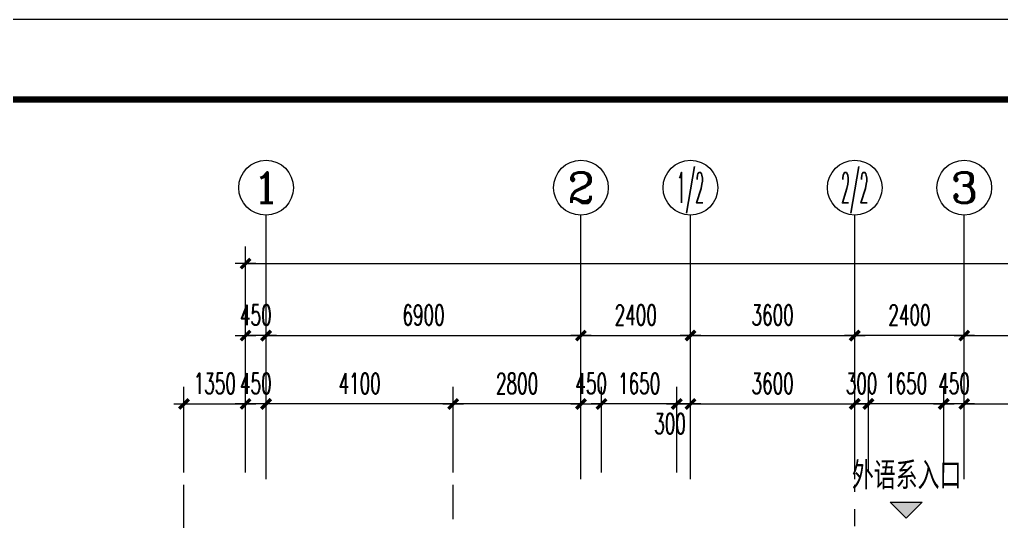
# Model space of a CAD drawing. Extents: x 1575758 to 1999219, y -897052 to -636879.
# Drawn here: x 1599107 to 1620621, y -650935 to -639933 of the extents above; entities that cross this region are included whole.
import ezdxf
from ezdxf.enums import TextEntityAlignment as Align

# ---------------------------------------------------------------- set-up
doc = ezdxf.new("R2010")
doc.units = 0
doc.header["$LTSCALE"] = 1500
doc.header["$MEASUREMENT"] = 0
doc.linetypes.add('CENTER', pattern=[2, 1.25, -0.25, 0.25, -0.25])
doc.layers.get('0').update_dxf_attribs({"linetype": 'CONTINUOUS', "lineweight": 5})
doc.layers.get('DEFPOINTS').update_dxf_attribs({"linetype": 'CONTINUOUS', "lineweight": 5})
for name, color, linetype, lineweight in [('AXIS', 7, 'CONTINUOUS', 5), ('AXIS_TEXT', 7, 'CONTINUOUS', 5), ('DOTE', 7, 'CENTER', 5), ('PUB_DIM', 7, 'CONTINUOUS', 5), ('PUB_TEXT', 7, 'CONTINUOUS', 5)]:
    doc.layers.add(name, color=color, linetype=linetype, lineweight=lineweight)
doc.styles.add('COMPLEX', font='COMPLEX')
doc.styles.add('DIM_FONT', font='romans.shx', dxfattribs={"width": 0.6})
doc.styles.add('H1', font='romans.shx', dxfattribs={"width": 1.2, "bigfont": 'hztxt.shx'})
doc.dimstyles.new('NORMAL', dxfattribs={"dimscale": 1.5, "dimtxt": 300, "dimasz": 1, "dimexe": 250, "dimexo": 300, "dimgap": 150, "dimtad": 1, "dimdec": 0, "dimdsep": 46, "dimtxsty": 'DIM_FONT', "dimblk1": '_DIMX', "dimblk2": '_DIMX', "dimsah": 1, "dimcen": 2.5, "dimdle": 0.3, "dimclrd": 256, "dimclre": 256, "dimclrt": 256, "dimadec": 0, "dimazin": 0, "dimtfac": 1, "dimtdec": 0, "dimtix": 1, "dimtmove": 2, "dimatfit": 3, "dimldrblk": '_DIMX', "dimfxl": 1, "dimtvp": 1, "dimtolj": 1, "dimtzin": 0, "dimlwd": -1, "dimlwe": -1, "dimarcsym": 0})

# ---------------------------------------------------------------- blocks, each defined once
blk = doc.blocks.new('_AXISO')
blk.add_circle((0, 0), 0.5)
at = {"layer": 'AXIS_TEXT', "style": 'COMPLEX', "width": 1.041667}
blk.add_attdef('A', text='', height=0.56, dxfattribs=at).set_placement((-0.25, -0.28), (0.25, -0.28), align=Align.FIT)
blk = doc.blocks.new('_DIMX')
blk.add_line((-150, 0), (150, 0))
at = {"const_width": 50}
blk.add_lwpolyline([(-70, -70), (70, 70)], dxfattribs=at)
blk = doc.blocks.new('*D386')
at = {"layer": 'DEFPOINTS', "color": 0, "lineweight": 5}
for p in [(1611408, -646860), (1604508, -650010), (1611408, -650010)]:
    blk.add_point(p, dxfattribs=at)
at = {"layer": 'PUB_DIM'}
for p, q in [((1604508, -649560), (1604508, -646485)), ((1611408, -649560), (1611408, -646485)), ((1604509, -646860), (1611406, -646860))]:
    blk.add_line(p, q, dxfattribs=at)
at = {"layer": 'PUB_DIM', "xscale": 1.5, "yscale": 1.5, "zscale": 1.5, "rotation": 180}
blk.add_blockref('_DIMX', (1604508, -646860), dxfattribs=at)
at = {"layer": 'PUB_DIM', "xscale": 1.5, "yscale": 1.5, "zscale": 1.5}
blk.add_blockref('_DIMX', (1611408, -646860), dxfattribs=at)
at = {"layer": 'PUB_DIM', "insert": (1607958, -646410), "char_height": 450, "attachment_point": 5, "style": 'DIM_FONT'}
blk.add_mtext('\\A1;6900', dxfattribs=at)
blk = doc.blocks.new('*D387')
at = {"layer": 'DEFPOINTS', "color": 0, "lineweight": 5}
for p in [(1613808, -646860), (1611408, -650010), (1613808, -650010)]:
    blk.add_point(p, dxfattribs=at)
at = {"layer": 'PUB_DIM'}
for p, q in [((1611408, -649560), (1611408, -646485)), ((1613808, -649560), (1613808, -646485)), ((1611409, -646860), (1613806, -646860))]:
    blk.add_line(p, q, dxfattribs=at)
at = {"layer": 'PUB_DIM', "xscale": 1.5, "yscale": 1.5, "zscale": 1.5, "rotation": 180}
blk.add_blockref('_DIMX', (1611408, -646860), dxfattribs=at)
at = {"layer": 'PUB_DIM', "xscale": 1.5, "yscale": 1.5, "zscale": 1.5}
blk.add_blockref('_DIMX', (1613808, -646860), dxfattribs=at)
at = {"layer": 'PUB_DIM', "insert": (1612608, -646410), "char_height": 450, "attachment_point": 5, "style": 'DIM_FONT'}
blk.add_mtext('\\A1;2400', dxfattribs=at)
blk = doc.blocks.new('*D394')
at = {"layer": 'DEFPOINTS', "color": 0, "lineweight": 5}
for p in [(1617408, -646860), (1613808, -650010), (1617408, -650010)]:
    blk.add_point(p, dxfattribs=at)
at = {"layer": 'PUB_DIM'}
for p, q in [((1613808, -649560), (1613808, -646485)), ((1617408, -649560), (1617408, -646485)), ((1613809, -646860), (1617406, -646860))]:
    blk.add_line(p, q, dxfattribs=at)
at = {"layer": 'PUB_DIM', "xscale": 1.5, "yscale": 1.5, "zscale": 1.5, "rotation": 180}
blk.add_blockref('_DIMX', (1613808, -646860), dxfattribs=at)
at = {"layer": 'PUB_DIM', "xscale": 1.5, "yscale": 1.5, "zscale": 1.5}
blk.add_blockref('_DIMX', (1617408, -646860), dxfattribs=at)
at = {"layer": 'PUB_DIM', "insert": (1615608, -646410), "char_height": 450, "attachment_point": 5, "style": 'DIM_FONT'}
blk.add_mtext('\\A1;3600', dxfattribs=at)
blk = doc.blocks.new('*D395')
at = {"layer": 'DEFPOINTS', "color": 0, "lineweight": 5}
for p in [(1617408, -646860), (1617408, -650010), (1619808, -650010)]:
    blk.add_point(p, dxfattribs=at)
at = {"layer": 'PUB_DIM'}
for p, q in [((1617408, -649560), (1617408, -646485)), ((1619808, -649560), (1619808, -646485)), ((1619806, -646860), (1617409, -646860))]:
    blk.add_line(p, q, dxfattribs=at)
at = {"layer": 'PUB_DIM', "xscale": 1.5, "yscale": 1.5, "zscale": 1.5, "rotation": 180}
blk.add_blockref('_DIMX', (1617408, -646860), dxfattribs=at)
at = {"layer": 'PUB_DIM', "xscale": 1.5, "yscale": 1.5, "zscale": 1.5}
blk.add_blockref('_DIMX', (1619808, -646860), dxfattribs=at)
at = {"layer": 'PUB_DIM', "insert": (1618608, -646410), "char_height": 450, "attachment_point": 5, "style": 'DIM_FONT'}
blk.add_mtext('\\A1;2400', dxfattribs=at)
blk = doc.blocks.new('*D396')
at = {"layer": 'DEFPOINTS', "color": 0, "lineweight": 5}
for p in [(1626708, -646860), (1619808, -650010), (1626708, -650010)]:
    blk.add_point(p, dxfattribs=at)
at = {"layer": 'PUB_DIM'}
for p, q in [((1619808, -649560), (1619808, -646485)), ((1626708, -649560), (1626708, -646485)), ((1619809, -646860), (1626706, -646860))]:
    blk.add_line(p, q, dxfattribs=at)
at = {"layer": 'PUB_DIM', "xscale": 1.5, "yscale": 1.5, "zscale": 1.5, "rotation": 180}
blk.add_blockref('_DIMX', (1619808, -646860), dxfattribs=at)
at = {"layer": 'PUB_DIM', "xscale": 1.5, "yscale": 1.5, "zscale": 1.5}
blk.add_blockref('_DIMX', (1626708, -646860), dxfattribs=at)
at = {"layer": 'PUB_DIM', "insert": (1623258, -646410), "char_height": 450, "attachment_point": 5, "style": 'DIM_FONT'}
blk.add_mtext('\\A1;6900', dxfattribs=at)
blk = doc.blocks.new('*D406')
at = {"layer": 'DEFPOINTS', "color": 0, "lineweight": 5}
for p in [(1617708, -648360), (1617708, -650310), (1619358, -650310)]:
    blk.add_point(p, dxfattribs=at)
at = {"layer": 'PUB_DIM'}
for p, q in [((1617708, -649860), (1617708, -647985)), ((1619358, -649860), (1619358, -647985)), ((1619356, -648360), (1617709, -648360))]:
    blk.add_line(p, q, dxfattribs=at)
at = {"layer": 'PUB_DIM', "xscale": 1.5, "yscale": 1.5, "zscale": 1.5}
for p, rotation in [((1617708, -648360), 179.9999999999879), ((1619358, -648360), 359.9999999999879)]:
    blk.add_blockref('_DIMX', p, dxfattribs=dict(at, rotation=rotation))
at = {"layer": 'PUB_DIM', "insert": (1618533, -647910), "char_height": 450, "attachment_point": 5, "style": 'DIM_FONT'}
blk.add_mtext('\\A1;1650', dxfattribs=at)
blk = doc.blocks.new('*D407')
at = {"layer": 'DEFPOINTS', "color": 0, "lineweight": 5}
for p in [(1619358, -648360), (1619358, -650310), (1619808, -650310)]:
    blk.add_point(p, dxfattribs=at)
at = {"layer": 'PUB_DIM'}
for p, q in [((1619358, -649860), (1619358, -647985)), ((1619808, -649860), (1619808, -647985)), ((1619356, -648360), (1619355, -648360)), ((1619808, -648360), (1619358, -648360)), ((1619809, -648360), (1619811, -648360))]:
    blk.add_line(p, q, dxfattribs=at)
at = {"layer": 'PUB_DIM', "xscale": 1.5, "yscale": 1.5, "zscale": 1.5}
for p, rotation in [((1619358, -648360), 0.001716370561048566), ((1619808, -648360), 180.0017163705611)]:
    blk.add_blockref('_DIMX', p, dxfattribs=dict(at, rotation=rotation))
at = {"layer": 'PUB_DIM', "insert": (1619583, -647910), "char_height": 450, "attachment_point": 5, "rotation": 0.0017, "style": 'DIM_FONT'}
blk.add_mtext('\\A1;450', dxfattribs=at)
blk = doc.blocks.new('*D408')
at = {"layer": 'DEFPOINTS', "color": 0, "lineweight": 5}
for p in [(1613508, -648360), (1613508, -650310), (1613808, -650310)]:
    blk.add_point(p, dxfattribs=at)
at = {"layer": 'PUB_DIM'}
for p, q in [((1613508, -649860), (1613508, -647985)), ((1613808, -649860), (1613808, -647985)), ((1613506, -648360), (1613505, -648360)), ((1613808, -648360), (1613508, -648360)), ((1613809, -648360), (1613811, -648360))]:
    blk.add_line(p, q, dxfattribs=at)
at = {"layer": 'PUB_DIM', "xscale": 1.5, "yscale": 1.5, "zscale": 1.5}
for p, rotation in [((1613508, -648360), 8.756855357630192e-05), ((1613808, -648360), 180.0000875685536)]:
    blk.add_blockref('_DIMX', p, dxfattribs=dict(at, rotation=rotation))
at = {"layer": 'PUB_DIM', "insert": (1613360, -648792), "char_height": 450, "attachment_point": 5, "rotation": 0.0001, "style": 'DIM_FONT'}
blk.add_mtext('\\A1;300', dxfattribs=at)
blk = doc.blocks.new('*D409')
at = {"layer": 'DEFPOINTS', "color": 0, "lineweight": 5}
for p in [(1611858, -648360), (1611858, -650310), (1613508, -650310)]:
    blk.add_point(p, dxfattribs=at)
at = {"layer": 'PUB_DIM'}
for p, q in [((1611858, -649860), (1611858, -647985)), ((1613508, -649860), (1613508, -647985)), ((1613506, -648360), (1611859, -648360))]:
    blk.add_line(p, q, dxfattribs=at)
at = {"layer": 'PUB_DIM', "xscale": 1.5, "yscale": 1.5, "zscale": 1.5}
for p, rotation in [((1611858, -648360), 179.9999999999959), ((1613508, -648360), 359.999999999996)]:
    blk.add_blockref('_DIMX', p, dxfattribs=dict(at, rotation=rotation))
at = {"layer": 'PUB_DIM', "insert": (1612683, -647910), "char_height": 450, "attachment_point": 5, "style": 'DIM_FONT'}
blk.add_mtext('\\A1;1650', dxfattribs=at)
blk = doc.blocks.new('*D410')
at = {"layer": 'DEFPOINTS', "color": 0, "lineweight": 5}
for p in [(1608608, -648360), (1608608, -650310), (1611408, -650310)]:
    blk.add_point(p, dxfattribs=at)
at = {"layer": 'PUB_DIM'}
for p, q in [((1608608, -649860), (1608608, -647985)), ((1611408, -649860), (1611408, -647985)), ((1611406, -648360), (1608609, -648360))]:
    blk.add_line(p, q, dxfattribs=at)
at = {"layer": 'PUB_DIM', "xscale": 1.5, "yscale": 1.5, "zscale": 1.5}
for p, rotation in [((1608608, -648360), 180.0000089338942), ((1611408, -648360), 8.933894184437463e-06)]:
    blk.add_blockref('_DIMX', p, dxfattribs=dict(at, rotation=rotation))
at = {"layer": 'PUB_DIM', "insert": (1610008, -647910), "char_height": 450, "attachment_point": 5, "rotation": 0, "style": 'DIM_FONT'}
blk.add_mtext('\\A1;2800', dxfattribs=at)
blk = doc.blocks.new('*D536')
at = {"layer": 'DEFPOINTS', "color": 0, "lineweight": 5}
for p in [(1682008, -645281), (1682008, -649851), (1604058, -650157)]:
    blk.add_point(p, dxfattribs=at)
at = {"layer": 'PUB_DIM'}
for p, q in [((1604058, -649707), (1604058, -644906)), ((1682008, -649401), (1682008, -644906)), ((1604059, -645281), (1682006, -645281))]:
    blk.add_line(p, q, dxfattribs=at)
at = {"layer": 'PUB_DIM', "xscale": 1.5, "yscale": 1.5, "zscale": 1.5, "rotation": 180}
blk.add_blockref('_DIMX', (1604058, -645281), dxfattribs=at)
at = {"layer": 'PUB_DIM', "xscale": 1.5, "yscale": 1.5, "zscale": 1.5}
blk.add_blockref('_DIMX', (1682008, -645281), dxfattribs=at)
at = {"layer": 'PUB_DIM', "insert": (1643723, -644681), "char_height": 450, "attachment_point": 5, "style": 'DIM_FONT'}
blk.add_mtext('\\A1;77950', dxfattribs=at)
blk = doc.blocks.new('*D607')
at = {"layer": 'DEFPOINTS', "color": 0, "lineweight": 5}
for p in [(1604058, -648360), (1602708, -650310), (1604058, -650310)]:
    blk.add_point(p, dxfattribs=at)
at = {"layer": 'PUB_DIM'}
for p, q in [((1602708, -649860), (1602708, -647985)), ((1604058, -649860), (1604058, -647985)), ((1602706, -648360), (1602705, -648360)), ((1602708, -648360), (1604058, -648360)), ((1604059, -648360), (1604061, -648360))]:
    blk.add_line(p, q, dxfattribs=at)
at = {"layer": 'PUB_DIM', "xscale": 1.5, "yscale": 1.5, "zscale": 1.5}
blk.add_blockref('_DIMX', (1602708, -648360), dxfattribs=at)
at = {"layer": 'PUB_DIM', "xscale": 1.5, "yscale": 1.5, "zscale": 1.5, "rotation": 180}
blk.add_blockref('_DIMX', (1604058, -648360), dxfattribs=at)
at = {"layer": 'PUB_DIM', "insert": (1603383, -647910), "char_height": 450, "attachment_point": 5, "style": 'DIM_FONT'}
blk.add_mtext('\\A1;1350', dxfattribs=at)
blk = doc.blocks.new('*D608')
at = {"layer": 'DEFPOINTS', "color": 0, "lineweight": 5}
for p in [(1604058, -646860), (1604058, -650010), (1604508, -650010)]:
    blk.add_point(p, dxfattribs=at)
at = {"layer": 'PUB_DIM'}
for p, q in [((1604058, -649560), (1604058, -646485)), ((1604508, -649560), (1604508, -646485)), ((1604056, -646860), (1604055, -646860)), ((1604508, -646860), (1604058, -646860)), ((1604509, -646860), (1604511, -646860))]:
    blk.add_line(p, q, dxfattribs=at)
at = {"layer": 'PUB_DIM', "xscale": 1.5, "yscale": 1.5, "zscale": 1.5}
blk.add_blockref('_DIMX', (1604058, -646860), dxfattribs=at)
at = {"layer": 'PUB_DIM', "xscale": 1.5, "yscale": 1.5, "zscale": 1.5, "rotation": 180}
blk.add_blockref('_DIMX', (1604508, -646860), dxfattribs=at)
at = {"layer": 'PUB_DIM', "insert": (1604283, -646410), "char_height": 450, "attachment_point": 5, "style": 'DIM_FONT'}
blk.add_mtext('\\A1;450', dxfattribs=at)
blk = doc.blocks.new('*D609')
at = {"layer": 'DEFPOINTS', "color": 0, "lineweight": 5}
for p in [(1604058, -648360), (1604058, -650310), (1604508, -650310)]:
    blk.add_point(p, dxfattribs=at)
at = {"layer": 'PUB_DIM'}
for p, q in [((1604058, -649860), (1604058, -647985)), ((1604508, -649860), (1604508, -647985)), ((1604056, -648360), (1604055, -648360)), ((1604508, -648360), (1604058, -648360)), ((1604509, -648360), (1604511, -648360))]:
    blk.add_line(p, q, dxfattribs=at)
at = {"layer": 'PUB_DIM', "xscale": 1.5, "yscale": 1.5, "zscale": 1.5}
for p, rotation in [((1604058, -648360), 0.0001217643675367015), ((1604508, -648360), 180.0001217643675)]:
    blk.add_blockref('_DIMX', p, dxfattribs=dict(at, rotation=rotation))
at = {"layer": 'PUB_DIM', "insert": (1604283, -647910), "char_height": 450, "attachment_point": 5, "rotation": 0.0001, "style": 'DIM_FONT'}
blk.add_mtext('\\A1;450', dxfattribs=at)
blk = doc.blocks.new('*D610')
at = {"layer": 'DEFPOINTS', "color": 0, "lineweight": 5}
for p in [(1611858, -648360), (1611408, -650310), (1611858, -650310)]:
    blk.add_point(p, dxfattribs=at)
at = {"layer": 'PUB_DIM'}
for p, q in [((1611408, -649860), (1611408, -647985)), ((1611858, -649860), (1611858, -647985)), ((1611406, -648360), (1611405, -648360)), ((1611408, -648360), (1611858, -648360)), ((1611859, -648360), (1611861, -648360))]:
    blk.add_line(p, q, dxfattribs=at)
at = {"layer": 'PUB_DIM', "xscale": 1.5, "yscale": 1.5, "zscale": 1.5}
for p, rotation in [((1611408, -648360), 0.0001623559828178855), ((1611858, -648360), 180.0001623559828)]:
    blk.add_blockref('_DIMX', p, dxfattribs=dict(at, rotation=rotation))
at = {"layer": 'PUB_DIM', "insert": (1611633, -647910), "char_height": 450, "attachment_point": 5, "rotation": 0.0002, "style": 'DIM_FONT'}
blk.add_mtext('\\A1;450', dxfattribs=at)
blk = doc.blocks.new('*D611')
at = {"layer": 'DEFPOINTS', "color": 0, "lineweight": 5}
for p in [(1617408, -648360), (1613808, -650310), (1617408, -650310)]:
    blk.add_point(p, dxfattribs=at)
at = {"layer": 'PUB_DIM'}
for p, q in [((1613808, -649860), (1613808, -647985)), ((1617408, -649860), (1617408, -647985)), ((1613809, -648360), (1617406, -648360))]:
    blk.add_line(p, q, dxfattribs=at)
at = {"layer": 'PUB_DIM', "xscale": 1.5, "yscale": 1.5, "zscale": 1.5, "rotation": 180}
blk.add_blockref('_DIMX', (1613808, -648360), dxfattribs=at)
at = {"layer": 'PUB_DIM', "xscale": 1.5, "yscale": 1.5, "zscale": 1.5}
blk.add_blockref('_DIMX', (1617408, -648360), dxfattribs=at)
at = {"layer": 'PUB_DIM', "insert": (1615608, -647910), "char_height": 450, "attachment_point": 5, "style": 'DIM_FONT'}
blk.add_mtext('\\A1;3600', dxfattribs=at)
blk = doc.blocks.new('*D612')
at = {"layer": 'DEFPOINTS', "color": 0, "lineweight": 5}
for p in [(1617708, -648360), (1617408, -650310), (1617708, -650310)]:
    blk.add_point(p, dxfattribs=at)
at = {"layer": 'PUB_DIM'}
for p, q in [((1617408, -649860), (1617408, -647985)), ((1617708, -649860), (1617708, -647985)), ((1617406, -648360), (1617405, -648360)), ((1617408, -648360), (1617708, -648360)), ((1617709, -648360), (1617711, -648360))]:
    blk.add_line(p, q, dxfattribs=at)
at = {"layer": 'PUB_DIM', "xscale": 1.5, "yscale": 1.5, "zscale": 1.5}
for p, rotation in [((1617408, -648360), 0.0004728898881278809), ((1617708, -648360), 180.0004728898881)]:
    blk.add_blockref('_DIMX', p, dxfattribs=dict(at, rotation=rotation))
at = {"layer": 'PUB_DIM', "insert": (1617558, -647910), "char_height": 450, "attachment_point": 5, "rotation": 0.0005, "style": 'DIM_FONT'}
blk.add_mtext('\\A1;300', dxfattribs=at)
blk = doc.blocks.new('*D613')
at = {"layer": 'DEFPOINTS', "color": 0, "lineweight": 5}
for p in [(1626708, -648360), (1619808, -650310), (1626708, -650310)]:
    blk.add_point(p, dxfattribs=at)
at = {"layer": 'PUB_DIM'}
for p, q in [((1619808, -649860), (1619808, -647985)), ((1626708, -649860), (1626708, -647985)), ((1619809, -648360), (1626706, -648360))]:
    blk.add_line(p, q, dxfattribs=at)
at = {"layer": 'PUB_DIM', "xscale": 1.5, "yscale": 1.5, "zscale": 1.5}
for p, rotation in [((1619808, -648360), 179.9997898307406), ((1626708, -648360), 359.9997898307406)]:
    blk.add_blockref('_DIMX', p, dxfattribs=dict(at, rotation=rotation))
at = {"layer": 'PUB_DIM', "insert": (1623258, -647910), "char_height": 450, "attachment_point": 5, "rotation": 359.9998, "style": 'DIM_FONT'}
blk.add_mtext('\\A1;6900', dxfattribs=at)
blk = doc.blocks.new('*D2184')
at = {"layer": 'DEFPOINTS', "color": 0, "lineweight": 5}
for p in [(1604508, -648360), (1604508, -650310), (1608608, -650310)]:
    blk.add_point(p, dxfattribs=at)
at = {"layer": 'PUB_DIM'}
for p, q in [((1604508, -649860), (1604508, -647985)), ((1608608, -649860), (1608608, -647985)), ((1608606, -648360), (1604509, -648360))]:
    blk.add_line(p, q, dxfattribs=at)
at = {"layer": 'PUB_DIM', "xscale": 1.5, "yscale": 1.5, "zscale": 1.5}
for p, rotation in [((1604508, -648360), 180.0000072633305), ((1608608, -648360), 7.263330497053744e-06)]:
    blk.add_blockref('_DIMX', p, dxfattribs=dict(at, rotation=rotation))
at = {"layer": 'PUB_DIM', "insert": (1606558, -647910), "char_height": 450, "attachment_point": 5, "rotation": 0, "style": 'DIM_FONT'}
blk.add_mtext('\\A1;4100', dxfattribs=at)

msp = doc.modelspace()

# ---------------------------------------------------------------- hatches: boundary and pattern name
at = {"layer": 'PUB_TEXT'}
msp.add_hatch(color=256, dxfattribs=at).paths.add_polyline_path([(1618533.4, -650864.5), (1618884.1, -650514), (1618182.6, -650514)])

# ---------------------------------------------------------------- linework, layer by layer
at = {"layer": 'AXIS', "color": 250}
msp.add_lwpolyline([(1575758, -639932.6), (1575758, -741246), (1712478.5, -741246), (1712478.5, -639932.6)], close=True, dxfattribs=at)
at = {"layer": 'AXIS', "color": 0, "const_width": 140.2}
msp.add_lwpolyline([(1577510.8, -641685.4), (1577510.8, -739493.2), (1710725.7, -739493.2), (1710725.7, -641685.4)], close=True, dxfattribs=at)
at = {"layer": 'DOTE'}
for p, q in [((1602707.8, -681389.3), (1602707.8, -650132.7)), ((1608607.8, -659889.3), (1608607.8, -650132.7)), ((1617407.8, -662289.3), (1617407.8, -650132.7))]:
    msp.add_line(p, q, dxfattribs=at)
at = {"layer": 'PUB_DIM'}
for p, q in [((1604507.8, -650009.6), (1604507.7, -644217.4)), ((1611407.8, -650009.6), (1611407.7, -644217.4)), ((1613807.8, -650009.6), (1613807.7, -644217.4)), ((1617407.8, -650009.6), (1617407.7, -644217.4)), ((1619807.8, -650009.6), (1619807.7, -644217.4))]:
    msp.add_line(p, q, dxfattribs=at)
at = {"layer": 'PUB_TEXT'}
for q in [(1618182.6, -650514), (1618884.1, -650514)]:
    msp.add_line((1618533.4, -650864.5), q, dxfattribs=at)
msp.add_lwpolyline([(1618182.6, -650514), (1618884.1, -650514)], dxfattribs=at)

# ---------------------------------------------------------------- block references
at = {"layer": 'AXIS'}
ref = msp.add_blockref('_AXISO', (1604507.7, -643617.4), dxfattribs=dict(at, xscale=1200, yscale=1200, zscale=1200))
ref.add_attrib('A', '1', dxfattribs={"layer": 'AXIS_TEXT', "height": 672, "style": 'COMPLEX', "width": 2.083333}).set_placement((1604207.7, -643953.4), (1604807.7, -643953.4), align=Align.FIT)
ref = msp.add_blockref('_AXISO', (1611407.7, -643617.4), dxfattribs=dict(at, xscale=1200, yscale=1200, zscale=1200))
ref.add_attrib('A', '2', dxfattribs={"layer": 'AXIS_TEXT', "height": 672, "style": 'COMPLEX', "width": 1.339286}).set_placement((1611107.7, -643953.4), (1611707.7, -643953.4), align=Align.FIT)
ref = msp.add_blockref('_AXISO', (1613807.7, -643617.4), dxfattribs=dict(at, xscale=1200, yscale=1200, zscale=1200))
ref.add_attrib('A', '1/2', dxfattribs={"layer": 'AXIS_TEXT', "height": 672, "style": 'COMPLEX', "width": 0.367647}).set_placement((1613507.7, -643953.4), (1614107.7, -643953.4), align=Align.FIT)
ref = msp.add_blockref('_AXISO', (1617407.7, -643617.4), dxfattribs=dict(at, xscale=1200, yscale=1200, zscale=1200))
ref.add_attrib('A', '2/2', dxfattribs={"layer": 'AXIS_TEXT', "height": 672, "style": 'COMPLEX', "width": 0.334821}).set_placement((1617107.7, -643953.4), (1617707.7, -643953.4), align=Align.FIT)
ref = msp.add_blockref('_AXISO', (1619807.7, -643617.4), dxfattribs=dict(at, xscale=1200, yscale=1200, zscale=1200))
ref.add_attrib('A', '3', dxfattribs={"layer": 'AXIS_TEXT', "height": 672, "style": 'COMPLEX', "width": 1.339286}).set_placement((1619507.7, -643953.4), (1620107.7, -643953.4), align=Align.FIT)

# ---------------------------------------------------------------- texts
at = {"layer": 'PUB_TEXT', "style": 'H1', "width": 0.8}
msp.add_text('外语系入口', height=600, dxfattribs=at).set_placement((1617344.7, -650231))

# ---------------------------------------------------------------- dimensions: what is measured, and where the dimension line sits
at = {"layer": 'PUB_DIM'}
dim = msp.add_linear_dim(base=(1682007.8, -645280.5), p1=(1604057.8, -650156.6), p2=(1682007.8, -649850.8), dimstyle='NORMAL', dxfattribs=at)
dim.commit()
dim.dimension.update_dxf_attribs({"geometry": '*D536', "text_midpoint": (1643723.3, -644681), "dimtype": 160})
for base, p1, p2, picture, middle in [((1604057.8, -646859.6), (1604507.8, -650009.6), (1604057.8, -650009.6), '*D608', (1604282.8, -646409.6)), ((1611407.8, -646859.6), (1604507.8, -650009.6), (1611407.8, -650009.6), '*D386', (1607957.8, -646409.6)), ((1613807.8, -646859.6), (1611407.8, -650009.6), (1613807.8, -650009.6), '*D387', (1612607.8, -646409.6)), ((1617407.8, -646859.6), (1613807.8, -650009.6), (1617407.8, -650009.6), '*D394', (1615607.8, -646409.6)), ((1617407.8, -646859.6), (1619807.8, -650009.6), (1617407.8, -650009.6), '*D395', (1618607.8, -646409.6)), ((1626707.8, -646859.6), (1619807.8, -650009.6), (1626707.8, -650009.6), '*D396', (1623257.8, -646409.6))]:
    dim = msp.add_linear_dim(base=base, p1=p1, p2=p2, dimstyle='NORMAL', dxfattribs=at)
    dim.commit()
    dim.dimension.update_dxf_attribs({"geometry": picture, "text_midpoint": middle})
for p1, p2, distance, picture, middle in [((1602707.8, -650309.6), (1604057.8, -650309.6), 1950, '*D607', (1603382.8, -647909.6)), ((1604507.8, -650309.6), (1604057.8, -650309.6), -1950, '*D609', (1604282.8, -647909.6)), ((1608607.8, -650309.6), (1604507.8, -650309.6), -1950, '*D2184', (1606557.8, -647909.6)), ((1611407.8, -650309.6), (1608607.8, -650309.6), -1950, '*D410', (1610007.8, -647909.6)), ((1611407.8, -650309.6), (1611857.8, -650309.6), 1950, '*D610', (1611632.8, -647909.6)), ((1613507.8, -650309.6), (1611857.8, -650309.6), -1950, '*D409', (1612682.8, -647909.6)), ((1613807.8, -650309.6), (1617407.8, -650309.6), 1950, '*D611', (1615607.8, -647909.6)), ((1617407.8, -650309.6), (1617707.8, -650309.6), 1950, '*D612', (1617557.8, -647909.6)), ((1619357.8, -650309.6), (1617707.8, -650309.6), -1950, '*D406', (1618532.8, -647909.6)), ((1619807.8, -650309.6), (1619357.8, -650309.6), -1950, '*D407', (1619582.7, -647909.6)), ((1619807.8, -650309.6), (1626707.8, -650309.6), 1950, '*D613', (1623257.8, -647909.6))]:
    dim = msp.add_aligned_dim(p1=p1, p2=p2, distance=distance, dimstyle='NORMAL', dxfattribs=at)
    dim.commit()
    dim.dimension.update_dxf_attribs({"geometry": picture, "text_midpoint": middle})
dim = msp.add_linear_dim(base=(1613507.8, -648359.6), p1=(1613807.8, -650309.6), p2=(1613507.8, -650309.6), angle=180.00009, dimstyle='NORMAL', dxfattribs=at)
dim.commit()
dim.dimension.update_dxf_attribs({"geometry": '*D408', "text_midpoint": (1613359.8, -648791.6), "dimtype": 161})

doc.saveas('drawing.dxf')
